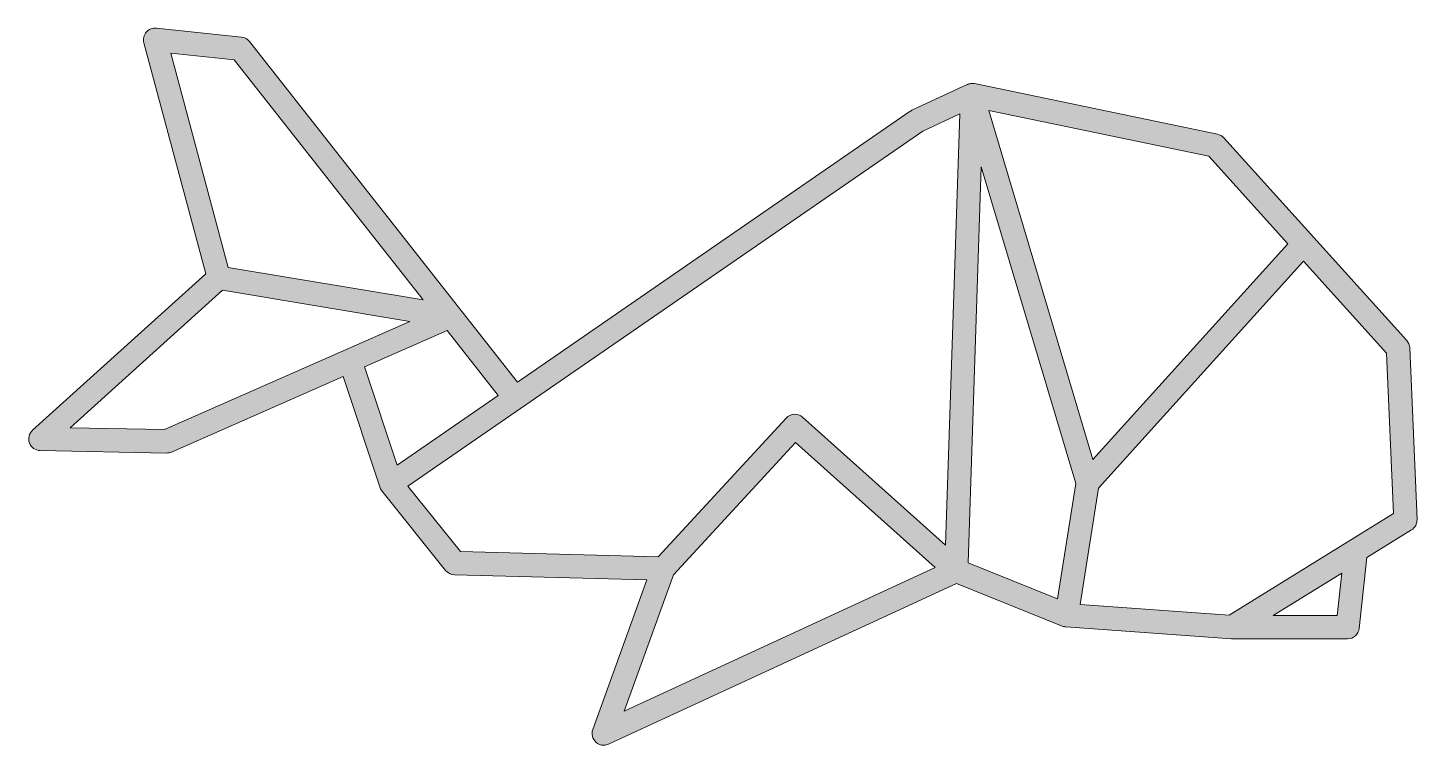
# Model space of a CAD drawing. Header units: inches. Extents: x 7.8 to 92.1, y 70.3 to 113.8.
import ezdxf

# ---------------------------------------------------------------- set-up
doc = ezdxf.new("R2010")
doc.units = ezdxf.units.IN
doc.header["$MEASUREMENT"] = 0
doc.layers.add('Layer 1', color=7, linetype='Continuous')

msp = doc.modelspace()

# ---------------------------------------------------------------- hatches: boundary and pattern name
at = {"layer": 'Layer 1', "true_color": 0xffffff}
h = msp.add_hatch(color=7, dxfattribs=at)
h.dxf.hatch_style = 2
edge = h.paths.add_edge_path()
edge.add_spline(control_points=[(92.128, 83.97), (92.128, 83.97), (91.683, 94.38), (91.683, 94.38), (91.676, 94.545), (91.612, 94.702), (91.501, 94.824), (91.501, 94.824), (80.398, 107.127), (80.398, 107.127), (80.297, 107.239), (80.164, 107.315), (80.016, 107.346), (80.016, 107.346), (65.264, 110.412), (65.264, 110.412), (65.254, 110.414), (65.245, 110.411), (65.236, 110.412), (65.217, 110.415), (65.201, 110.421), (65.182, 110.422), (65.161, 110.424), (65.141, 110.416), (65.12, 110.416), (65.112, 110.416), (65.103, 110.414), (65.095, 110.414), (65.044, 110.412), (64.995, 110.412), (64.947, 110.4), (64.938, 110.397), (64.928, 110.4), (64.919, 110.397), (64.898, 110.391), (64.884, 110.376), (64.864, 110.368), (64.85, 110.363), (64.834, 110.367), (64.82, 110.36), (64.82, 110.36), (61.473, 108.792), (61.473, 108.792), (61.438, 108.775), (61.404, 108.756), (61.371, 108.733), (61.371, 108.733), (37.533, 92.302), (37.533, 92.302), (37.533, 92.302), (21.273, 112.967), (21.273, 112.967), (21.155, 113.117), (20.981, 113.213), (20.791, 113.234), (20.791, 113.234), (15.62, 113.777), (15.62, 113.777), (15.379, 113.798), (15.158, 113.71), (15.007, 113.532), (14.856, 113.355), (14.801, 113.114), (14.861, 112.889), (14.861, 112.889), (18.61, 98.865), (18.61, 98.865), (18.61, 98.865), (8.105, 89.387), (8.105, 89.387), (7.889, 89.192), (7.814, 88.885), (7.916, 88.613), (8.018, 88.341), (8.275, 88.158), (8.566, 88.152), (8.566, 88.152), (16.236, 88), (16.236, 88), (16.24, 88), (16.245, 88), (16.25, 88), (16.349, 88), (16.445, 88.021), (16.536, 88.061), (16.536, 88.061), (26.952, 92.651), (26.952, 92.651), (26.952, 92.651), (29.178, 85.943), (29.178, 85.943), (29.201, 85.865), (29.24, 85.791), (29.292, 85.721), (29.292, 85.72), (29.293, 85.72), (29.293, 85.72), (29.297, 85.715), (29.3, 85.71), (29.304, 85.706), (29.304, 85.706), (33.175, 80.879), (33.175, 80.879), (33.305, 80.717), (33.5, 80.619), (33.709, 80.614), (33.709, 80.614), (45.384, 80.301), (45.384, 80.301), (45.384, 80.301), (42.104, 71.228), (42.104, 71.228), (42.006, 70.958), (42.081, 70.658), (42.291, 70.464), (42.425, 70.342), (42.597, 70.277), (42.77, 70.277), (42.871, 70.277), (42.972, 70.298), (43.067, 70.342), (43.067, 70.342), (64.178, 80.091), (64.178, 80.091), (64.178, 80.091), (70.596, 77.502), (70.596, 77.502), (70.635, 77.486), (70.675, 77.488), (70.714, 77.48), (70.747, 77.473), (70.776, 77.456), (70.81, 77.453), (70.81, 77.453), (80.863, 76.734), (80.863, 76.734), (80.881, 76.733), (80.897, 76.732), (80.914, 76.732), (80.914, 76.732), (87.911, 76.732), (87.911, 76.732), (88.272, 76.732), (88.576, 77.004), (88.615, 77.364), (88.615, 77.364), (89.086, 81.662), (89.086, 81.662), (89.086, 81.662), (91.794, 83.337), (91.794, 83.337), (92.011, 83.472), (92.139, 83.715), (92.128, 83.97)], knot_values=[0, 0, 0, 0, 1, 1, 1, 2, 2, 2, 3, 3, 3, 4, 4, 4, 5, 5, 5, 6, 6, 6, 7, 7, 7, 8, 8, 8, 9, 9, 9, 10, 10, 10, 11, 11, 11, 12, 12, 12, 13, 13, 13, 14, 14, 14, 15, 15, 15, 16, 16, 16, 17, 17, 17, 18, 18, 18, 19, 19, 19, 20, 20, 20, 21, 21, 21, 22, 22, 22, 23, 23, 23, 24, 24, 24, 25, 25, 25, 26, 26, 26, 27, 27, 27, 28, 28, 28, 29, 29, 29, 30, 30, 30, 31, 31, 31, 32, 32, 32, 33, 33, 33, 34, 34, 34, 35, 35, 35, 36, 36, 36, 37, 37, 37, 38, 38, 38, 39, 39, 39, 40, 40, 40, 41, 41, 41, 42, 42, 42, 43, 43, 43, 44, 44, 44, 45, 45, 45, 46, 46, 46, 47, 47, 47, 48, 48, 48, 49, 49, 49, 50, 50, 50, 51, 51, 51, 51], degree=3, periodic=1)
h.paths.add_polyline_path([(84.292, 100.697), (72.456, 87.607), (66.138, 108.785), (79.501, 106.007)])
h.paths.add_polyline_path([(65.684, 105.354), (71.413, 86.152), (70.301, 79.151), (64.885, 81.336)])
h.paths.add_polyline_path([(20.345, 111.856), (31.81, 97.287), (19.974, 99.254), (16.497, 112.261)])
h.paths.add_polyline_path([(16.107, 89.422), (10.383, 89.535), (19.627, 97.875), (31, 95.984)])
h.paths.add_polyline_path([(28.256, 93.225), (33.268, 95.434), (36.365, 91.497), (30.231, 87.269)])
edge = h.paths.add_edge_path()
edge.add_spline(control_points=[(30.885, 86), (30.885, 86), (62.127, 107.534), (62.127, 107.534), (62.127, 107.534), (64.373, 108.587), (64.373, 108.587), (64.373, 108.587), (63.501, 82.405), (63.501, 82.405), (63.501, 82.405), (54.838, 90.169), (54.838, 90.169), (54.551, 90.428), (54.107, 90.407), (53.844, 90.122), (53.844, 90.122), (46.081, 81.7), (46.081, 81.7), (46.081, 81.7), (34.075, 82.022), (34.075, 82.022), (34.075, 82.022), (30.885, 86), (30.885, 86)], knot_values=[0, 0, 0, 0, 1, 1, 1, 2, 2, 2, 3, 3, 3, 4, 4, 4, 5, 5, 5, 6, 6, 6, 7, 7, 7, 8, 8, 8, 8], degree=3, periodic=1)
h.paths.add_polyline_path([(47.001, 80.606), (54.413, 88.647), (62.884, 81.055), (44.013, 72.341)])
h.paths.add_polyline_path([(87.274, 78.151), (83.406, 78.151), (87.555, 80.717)])
h.paths.add_polyline_path([(80.735, 78.166), (71.681, 78.812), (72.804, 85.878), (85.246, 99.639), (90.276, 94.065), (90.693, 84.325)])

# ---------------------------------------------------------------- linework, layer by layer
at = {"layer": 'Layer 1', "lineweight": 0}
for points in [[(20.345, 111.856), (31.81, 97.287), (19.974, 99.254), (16.497, 112.261), (20.345, 111.856)], [(84.292, 100.697), (72.456, 87.607), (66.138, 108.785), (79.501, 106.007), (84.292, 100.697)], [(65.684, 105.354), (71.413, 86.152), (70.301, 79.151), (64.885, 81.336), (65.684, 105.354)], [(80.735, 78.166), (71.681, 78.812), (72.804, 85.878), (85.246, 99.639), (90.276, 94.065), (90.693, 84.325), (80.735, 78.166)], [(16.107, 89.422), (10.383, 89.535), (19.627, 97.875), (31, 95.984), (16.107, 89.422)], [(28.256, 93.225), (33.268, 95.434), (36.365, 91.497), (30.231, 87.269), (28.256, 93.225)], [(47.001, 80.606), (54.413, 88.647), (62.884, 81.055), (44.013, 72.341), (47.001, 80.606)], [(87.274, 78.151), (83.406, 78.151), (87.555, 80.717), (87.274, 78.151)]]:
    msp.add_lwpolyline(points, dxfattribs=at)
for points, knots in [([(92.128, 83.97), (92.128, 83.97), (91.683, 94.38), (91.683, 94.38), (91.676, 94.545), (91.612, 94.702), (91.501, 94.824), (91.501, 94.824), (80.398, 107.127), (80.398, 107.127), (80.297, 107.239), (80.164, 107.315), (80.016, 107.346), (80.016, 107.346), (65.264, 110.412), (65.264, 110.412), (65.254, 110.414), (65.245, 110.411), (65.236, 110.412), (65.217, 110.415), (65.201, 110.421), (65.182, 110.422), (65.161, 110.424), (65.141, 110.416), (65.12, 110.416), (65.112, 110.416), (65.103, 110.414), (65.095, 110.414), (65.044, 110.412), (64.995, 110.412), (64.947, 110.4), (64.938, 110.397), (64.928, 110.4), (64.919, 110.397), (64.898, 110.391), (64.884, 110.376), (64.864, 110.368), (64.85, 110.363), (64.834, 110.367), (64.82, 110.36), (64.82, 110.36), (61.473, 108.792), (61.473, 108.792), (61.438, 108.775), (61.404, 108.756), (61.371, 108.733), (61.371, 108.733), (37.533, 92.302), (37.533, 92.302), (37.533, 92.302), (21.273, 112.967), (21.273, 112.967), (21.155, 113.117), (20.981, 113.213), (20.791, 113.234), (20.791, 113.234), (15.62, 113.777), (15.62, 113.777), (15.379, 113.798), (15.158, 113.71), (15.007, 113.532), (14.856, 113.355), (14.801, 113.114), (14.861, 112.889), (14.861, 112.889), (18.61, 98.865), (18.61, 98.865), (18.61, 98.865), (8.105, 89.387), (8.105, 89.387), (7.889, 89.192), (7.814, 88.885), (7.916, 88.613), (8.018, 88.341), (8.275, 88.158), (8.566, 88.152), (8.566, 88.152), (16.236, 88), (16.236, 88), (16.24, 88), (16.245, 88), (16.25, 88), (16.349, 88), (16.445, 88.021), (16.536, 88.061), (16.536, 88.061), (26.952, 92.651), (26.952, 92.651), (26.952, 92.651), (29.178, 85.943), (29.178, 85.943), (29.201, 85.865), (29.24, 85.791), (29.292, 85.721), (29.292, 85.72), (29.293, 85.72), (29.293, 85.72), (29.297, 85.715), (29.3, 85.71), (29.304, 85.706), (29.304, 85.706), (33.175, 80.879), (33.175, 80.879), (33.305, 80.717), (33.5, 80.619), (33.709, 80.614), (33.709, 80.614), (45.384, 80.301), (45.384, 80.301), (45.384, 80.301), (42.104, 71.228), (42.104, 71.228), (42.006, 70.958), (42.081, 70.658), (42.291, 70.464), (42.425, 70.342), (42.597, 70.277), (42.77, 70.277), (42.871, 70.277), (42.972, 70.298), (43.067, 70.342), (43.067, 70.342), (64.178, 80.091), (64.178, 80.091), (64.178, 80.091), (70.596, 77.502), (70.596, 77.502), (70.635, 77.486), (70.675, 77.488), (70.714, 77.48), (70.747, 77.473), (70.776, 77.456), (70.81, 77.453), (70.81, 77.453), (80.863, 76.734), (80.863, 76.734), (80.881, 76.733), (80.897, 76.732), (80.914, 76.732), (80.914, 76.732), (87.911, 76.732), (87.911, 76.732), (88.272, 76.732), (88.576, 77.004), (88.615, 77.364), (88.615, 77.364), (89.086, 81.662), (89.086, 81.662), (89.086, 81.662), (91.794, 83.337), (91.794, 83.337), (92.011, 83.472), (92.139, 83.715), (92.128, 83.97)], [0, 0, 0, 0, 1, 1, 1, 2, 2, 2, 3, 3, 3, 4, 4, 4, 5, 5, 5, 6, 6, 6, 7, 7, 7, 8, 8, 8, 9, 9, 9, 10, 10, 10, 11, 11, 11, 12, 12, 12, 13, 13, 13, 14, 14, 14, 15, 15, 15, 16, 16, 16, 17, 17, 17, 18, 18, 18, 19, 19, 19, 20, 20, 20, 21, 21, 21, 22, 22, 22, 23, 23, 23, 24, 24, 24, 25, 25, 25, 26, 26, 26, 27, 27, 27, 28, 28, 28, 29, 29, 29, 30, 30, 30, 31, 31, 31, 32, 32, 32, 33, 33, 33, 34, 34, 34, 35, 35, 35, 36, 36, 36, 37, 37, 37, 38, 38, 38, 39, 39, 39, 40, 40, 40, 41, 41, 41, 42, 42, 42, 43, 43, 43, 44, 44, 44, 45, 45, 45, 46, 46, 46, 47, 47, 47, 48, 48, 48, 49, 49, 49, 50, 50, 50, 51, 51, 51, 51]), ([(30.885, 86), (30.885, 86), (62.127, 107.534), (62.127, 107.534), (62.127, 107.534), (64.373, 108.587), (64.373, 108.587), (64.373, 108.587), (63.501, 82.405), (63.501, 82.405), (63.501, 82.405), (54.838, 90.169), (54.838, 90.169), (54.551, 90.428), (54.107, 90.407), (53.844, 90.122), (53.844, 90.122), (46.081, 81.7), (46.081, 81.7), (46.081, 81.7), (34.075, 82.022), (34.075, 82.022), (34.075, 82.022), (30.885, 86), (30.885, 86)], [0, 0, 0, 0, 1, 1, 1, 2, 2, 2, 3, 3, 3, 4, 4, 4, 5, 5, 5, 6, 6, 6, 7, 7, 7, 8, 8, 8, 8])]:
    msp.add_open_spline(points, degree=3, knots=knots, dxfattribs=at)

doc.saveas('drawing.dxf')
